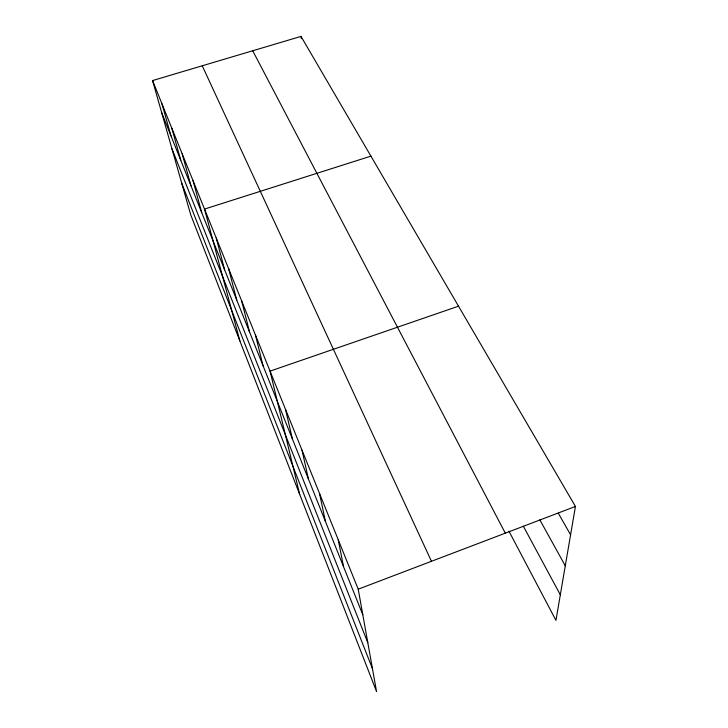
<?xml version="1.0" encoding="UTF-8"?>
<svg xmlns="http://www.w3.org/2000/svg" width="728" height="728" viewBox="0 0 728 728"><rect width="100%" height="100%" fill="white"/><g stroke="black" fill="none" stroke-linecap="round" stroke-linejoin="round"><path stroke-width="1.09" d="M152.562 80.571L358.231 589.189L376.558 691.6L190.727 214.842L152.562 80.571L301.01 36.4L575.439 506.451L555.946 620.383L508.918 531.121M358.231 589.189L575.439 506.451M458.513 306.179L270.052 371.125L299.718 494.467M370.916 156.138L204.523 209.073L239.903 341.013M558.285 513.167L570.588 534.807M539.821 519.81L565.283 565.847M523.359 526.226L560.323 594.812M252.716 50.769L505.305 533.169M202.248 65.784L431.467 561.288M161.652 112.576L362.808 614.787M171.917 148.667L367.813 642.724M181.773 183.356L372.463 668.714M161.962 103.813L170.98 135.863M171.817 128.192L180.753 160.251M182.173 153.799L191 185.831M193.056 180.726L201.756 212.685M216.243 238.065L224.606 269.733M228.601 268.632L236.746 300.054M241.651 300.892L249.549 332.004M255.446 334.998L263.045 365.72M285.54 409.436L292.419 439.048M302.011 450.15L308.426 479.015M319.537 493.502L325.434 521.466M338.238 539.748L343.525 566.63M301.01 36.4L301.328 38.648"/></g></svg>
